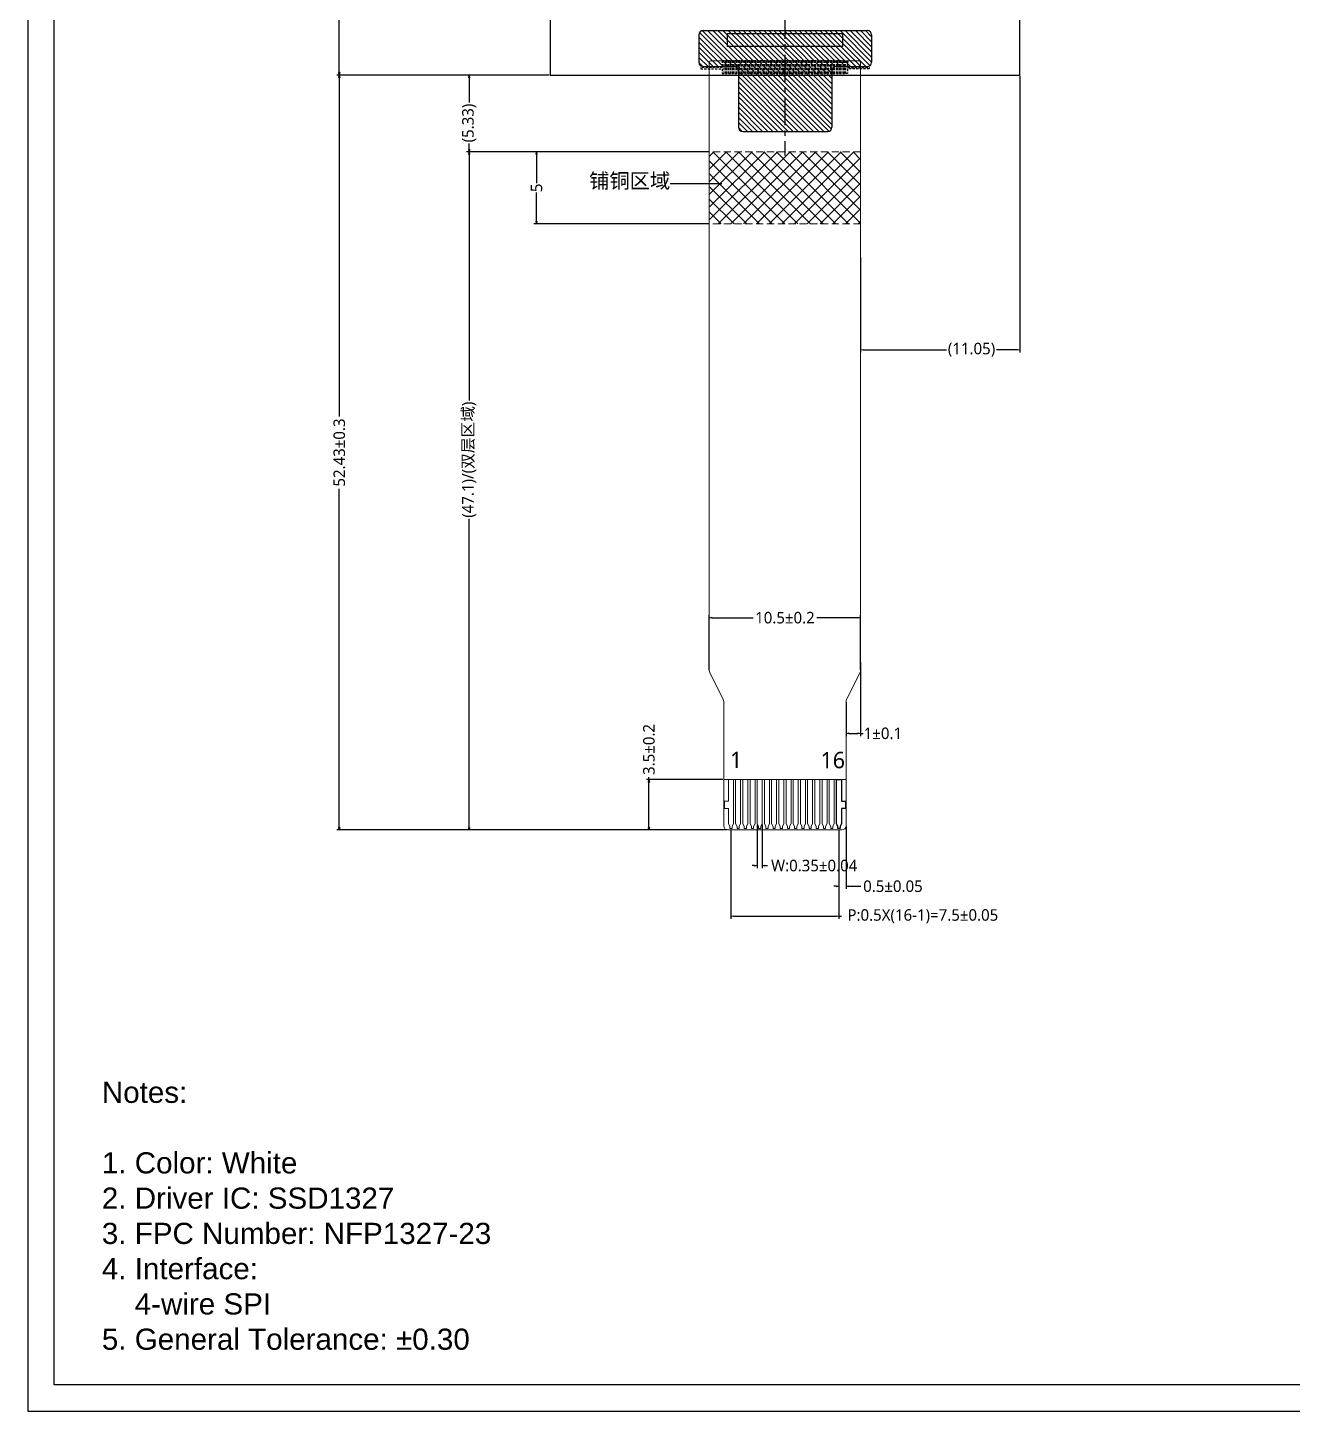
# Model space of a CAD drawing. Header units: inches. Extents: x -36 to 184, y -8 to 139.
# Drawn here: x -36.3 to 51.5, y -7.7 to 88.4 of the extents above; entities that cross this region are included whole.
import ezdxf

# ---------------------------------------------------------------- set-up
doc = ezdxf.new("R2010")
doc.units = ezdxf.units.IN
doc.header["$MEASUREMENT"] = 0
doc.linetypes.add('CENTER', pattern=[0.6, 0.375, -0.075, 0.075, -0.075])
doc.linetypes.add('DASHED', pattern=[0.75, 0.5, -0.25])
for name, color, linetype in [('BOM', 7, 'Continuous'), ('dim', 3, 'Continuous'), ('FPC', 30, 'Continuous'), ('Frame', 7, 'Continuous'), ('PANEL', 7, 'Continuous'), ('Tape', 2, 'Continuous'), ('TOP', 1, 'Continuous')]:
    doc.layers.add(name, color=color, linetype=linetype)
doc.styles.add('Arial', font='')
doc.styles.get("Standard").update_dxf_attribs({"font": 'isocp.shx', "bigfont": 'gbcbig.shx'})
doc.styles.get('Arial').set_extended_font_data('Microsoft YaHei')
doc.dimstyles.get("Standard").update_dxf_attribs({"dimtxt": 0.8, "dimasz": 0.18, "dimexe": 0.18, "dimexo": 0.0625, "dimgap": 0.09, "dimtad": 0, "dimzin": 0, "dimdsep": 46, "dimtxsty": 'Standard', "dimcen": 0.09, "dimclrd": 1, "dimclre": 1, "dimclrt": 1, "dimadec": 0, "dimazin": 0, "dimtfac": 1, "dimtofl": 0, "dimtmove": 0, "dimatfit": 3, "dimfxl": 1, "dimtolj": 1, "dimtzin": 0, "dimarcsym": 0})
doc.dimstyles.new('STANDARD$0', dxfattribs={"dimtxt": 1.5, "dimasz": 1.8, "dimexe": 0.5, "dimexo": 0.5, "dimgap": 0.2, "dimtad": 0, "dimzin": 9, "dimdsep": 46, "dimtxsty": 'Standard', "dimcen": 1.8, "dimclrd": 1, "dimclre": 1, "dimclrt": 1, "dimadec": 0, "dimazin": 0, "dimtfac": 1, "dimtmove": 0, "dimatfit": 1, "dimfxl": 0.5, "dimtolj": 1, "dimtzin": 0, "dimlwd": 5, "dimlwe": 5, "dimarcsym": 0})

# ---------------------------------------------------------------- blocks, each defined once
blk = doc.blocks.new('_ClosedBlank')
at = {"color": 0, "linetype": 'ByBlock', "lineweight": -2}
for p, q in [((-1, 0.17), (0, 0)), ((-1, 0.17), (-1, -0.17)), ((0, 0), (-1, -0.17))]:
    blk.add_line(p, q, dxfattribs=at)
blk = doc.blocks.new('*D11')
at = {"layer": 'DEFPOINTS', "color": 0, "transparency": 16777216}
for p in [(-0.063, 113.448), (-14.7, 85.148), (-0.063, 85.148)]:
    blk.add_point(p, dxfattribs=at)
at = {"layer": 'dim', "color": 4, "lineweight": -2, "transparency": 16777216}
for p, q in [((-0.125, 113.448), (-14.88, 113.448)), ((-14.7, 113.268), (-14.7, 100.837)), ((-14.7, 85.328), (-14.7, 95.759)), ((-0.125, 85.148), (-14.88, 85.148))]:
    blk.add_line(p, q, dxfattribs=at)
at = {"layer": 'dim', "color": 4, "lineweight": -2, "transparency": 16777216, "xscale": 0.18, "yscale": 0.18, "zscale": 0.18}
for p, rotation in [((-14.7, 113.448), 90), ((-14.7, 85.148), 270)]:
    blk.add_blockref('_ClosedBlank', p, dxfattribs=dict(at, rotation=rotation))
at = {"layer": 'dim', "color": 4, "transparency": 16777216, "insert": (-14.7, 98.298), "char_height": 0.8, "attachment_point": 5, "rotation": 90, "style": 'Arial'}
blk.add_mtext('\\A1;28.30%%P0.2', dxfattribs=at)
blk = doc.blocks.new('*D27')
at = {"layer": 'DEFPOINTS', "color": 0, "transparency": 16777216}
for p in [(32.537, 85.148), (21.487, 72.566), (21.487, 66.069)]:
    blk.add_point(p, dxfattribs=at)
at = {"layer": 'dim', "color": 4, "lineweight": -2, "transparency": 16777216}
for p, q in [((32.537, 85.086), (32.537, 65.889)), ((21.487, 72.503), (21.487, 65.889)), ((21.667, 66.069), (27.458, 66.069)), ((32.357, 66.069), (30.925, 66.069))]:
    blk.add_line(p, q, dxfattribs=at)
at = {"layer": 'dim', "color": 4, "lineweight": -2, "transparency": 16777216, "xscale": 0.18, "yscale": 0.18, "zscale": 0.18, "rotation": 180}
blk.add_blockref('_ClosedBlank', (21.487, 66.069), dxfattribs=at)
at = {"layer": 'dim', "color": 4, "lineweight": -2, "transparency": 16777216, "xscale": 0.18, "yscale": 0.18, "zscale": 0.18}
blk.add_blockref('_ClosedBlank', (32.537, 66.069), dxfattribs=at)
at = {"layer": 'dim', "color": 4, "transparency": 16777216, "insert": (29.192, 66.069), "char_height": 0.8, "attachment_point": 5, "style": 'Arial'}
blk.add_mtext('\\A1;(11.05)', dxfattribs=at)
blk = doc.blocks.new('*D37')
at = {"layer": 'DEFPOINTS', "color": 0, "transparency": 16777216}
for p in [(14.312, 33.168), (14.662, 33.168), (14.662, 30.242)]:
    blk.add_point(p, dxfattribs=at)
at = {"layer": 'dim', "color": 4, "lineweight": -2, "transparency": 16777216}
for p, q in [((14.312, 33.106), (14.312, 30.062)), ((14.662, 33.106), (14.662, 30.062)), ((14.132, 30.242), (13.952, 30.242)), ((14.842, 30.242), (15.022, 30.242))]:
    blk.add_line(p, q, dxfattribs=at)
at = {"layer": 'dim', "color": 4, "lineweight": -2, "transparency": 16777216, "xscale": 0.18, "yscale": 0.18, "zscale": 0.18}
blk.add_blockref('_ClosedBlank', (14.312, 30.242), dxfattribs=at)
at = {"layer": 'dim', "color": 4, "lineweight": -2, "transparency": 16777216, "xscale": 0.18, "yscale": 0.18, "zscale": 0.18, "rotation": 180}
blk.add_blockref('_ClosedBlank', (14.662, 30.242), dxfattribs=at)
at = {"layer": 'dim', "color": 4, "transparency": 16777216, "insert": (18.269, 30.242), "char_height": 0.8, "attachment_point": 5, "style": 'Arial'}
blk.add_mtext('\\A1;W:0.35%%p0.04', dxfattribs=at)
blk = doc.blocks.new('*D38')
at = {"layer": 'DEFPOINTS', "color": 0, "transparency": 16777216}
for p in [(12.487, 32.818), (19.987, 32.818), (19.987, 26.729)]:
    blk.add_point(p, dxfattribs=at)
at = {"layer": 'dim', "color": 4, "lineweight": -2, "transparency": 16777216}
for p, q in [((12.487, 32.756), (12.487, 26.549)), ((19.987, 32.756), (19.987, 26.549)), ((12.667, 26.729), (19.807, 26.729)), ((19.987, 26.729), (20.167, 26.729))]:
    blk.add_line(p, q, dxfattribs=at)
at = {"layer": 'dim', "color": 4, "lineweight": -2, "transparency": 16777216, "xscale": 0.18, "yscale": 0.18, "zscale": 0.18, "rotation": 180}
blk.add_blockref('_ClosedBlank', (12.487, 26.729), dxfattribs=at)
at = {"layer": 'dim', "color": 4, "lineweight": -2, "transparency": 16777216, "xscale": 0.18, "yscale": 0.18, "zscale": 0.18}
blk.add_blockref('_ClosedBlank', (19.987, 26.729), dxfattribs=at)
at = {"layer": 'dim', "color": 4, "transparency": 16777216, "insert": (25.81, 26.729), "char_height": 0.8, "attachment_point": 5, "style": 'Arial'}
blk.add_mtext('\\A1;P:0.5X(16-1)=7.5%%P0.05', dxfattribs=at)
blk = doc.blocks.new('*D33')
at = {"layer": 'DEFPOINTS', "color": 0, "transparency": 16777216}
for p in [(19.987, 32.756), (20.487, 33.018), (20.487, 28.809)]:
    blk.add_point(p, dxfattribs=at)
at = {"layer": 'dim', "color": 4, "lineweight": -2, "transparency": 16777216}
for p, q in [((19.987, 32.693), (19.987, 28.629)), ((20.487, 32.956), (20.487, 28.629)), ((19.807, 28.809), (19.627, 28.809)), ((20.667, 28.809), (21.511, 28.809))]:
    blk.add_line(p, q, dxfattribs=at)
at = {"layer": 'dim', "color": 4, "lineweight": -2, "transparency": 16777216, "xscale": 0.18, "yscale": 0.18, "zscale": 0.18}
blk.add_blockref('_ClosedBlank', (19.987, 28.809), dxfattribs=at)
at = {"layer": 'dim', "color": 4, "lineweight": -2, "transparency": 16777216, "xscale": 0.18, "yscale": 0.18, "zscale": 0.18, "rotation": 180}
blk.add_blockref('_ClosedBlank', (20.487, 28.809), dxfattribs=at)
at = {"layer": 'dim', "color": 4, "transparency": 16777216, "insert": (23.737, 28.809), "char_height": 0.8, "attachment_point": 5, "style": 'Arial'}
blk.add_mtext('\\A1;0.5%%p0.05', dxfattribs=at)
blk = doc.blocks.new('*D34')
at = {"layer": 'DEFPOINTS', "color": 0, "transparency": 16777216}
for p in [(10.703, 79.818), (-5.685, 32.718), (11.187, 32.718)]:
    blk.add_point(p, dxfattribs=at)
at = {"layer": 'dim', "color": 4, "lineweight": -2, "transparency": 16777216}
for p, q in [((10.64, 79.818), (-5.865, 79.818)), ((-5.685, 79.638), (-5.685, 62.556)), ((-5.685, 32.898), (-5.685, 54.321)), ((11.125, 32.718), (-5.865, 32.718))]:
    blk.add_line(p, q, dxfattribs=at)
at = {"layer": 'dim', "color": 4, "lineweight": -2, "transparency": 16777216, "xscale": 0.18, "yscale": 0.18, "zscale": 0.18}
for p, rotation in [((-5.685, 79.818), 90), ((-5.685, 32.718), 270)]:
    blk.add_blockref('_ClosedBlank', p, dxfattribs=dict(at, rotation=rotation))
at = {"layer": 'dim', "color": 4, "transparency": 16777216, "insert": (-5.685, 58.438), "char_height": 0.8, "attachment_point": 5, "rotation": 90, "style": 'Arial'}
blk.add_mtext('\\A1;(47.1)/(双层区域)', dxfattribs=at)
blk = doc.blocks.new('*D35')
at = {"layer": 'DEFPOINTS', "color": 0, "transparency": 16777216}
for p in [(-0.063, 85.148), (-5.685, 79.818), (10.703, 79.818)]:
    blk.add_point(p, dxfattribs=at)
at = {"layer": 'dim', "color": 4, "lineweight": -2, "transparency": 16777216}
for p, q in [((-0.125, 85.148), (-5.865, 85.148)), ((-5.685, 84.968), (-5.685, 83.241)), ((10.64, 79.818), (-5.865, 79.818)), ((-5.685, 79.998), (-5.685, 80.395))]:
    blk.add_line(p, q, dxfattribs=at)
at = {"layer": 'dim', "color": 4, "lineweight": -2, "transparency": 16777216, "xscale": 0.18, "yscale": 0.18, "zscale": 0.18}
for p, rotation in [((-5.685, 85.148), 90), ((-5.685, 79.818), 270)]:
    blk.add_blockref('_ClosedBlank', p, dxfattribs=dict(at, rotation=rotation))
at = {"layer": 'dim', "color": 4, "transparency": 16777216, "insert": (-5.685, 81.818), "char_height": 0.8, "attachment_point": 5, "rotation": 90, "style": 'Arial'}
blk.add_mtext('\\A1;(5.33)', dxfattribs=at)
blk = doc.blocks.new('*D39')
at = {"layer": 'DEFPOINTS', "color": 0, "transparency": 16777216}
for p in [(10.987, 79.818), (-1.01, 74.818), (10.987, 74.818)]:
    blk.add_point(p, dxfattribs=at)
at = {"layer": 'dim', "color": 4, "lineweight": -2, "transparency": 16777216}
for p, q in [((10.925, 79.818), (-1.19, 79.818)), ((-1.01, 79.638), (-1.01, 77.635)), ((-1.01, 74.998), (-1.01, 77.001)), ((10.925, 74.818), (-1.19, 74.818))]:
    blk.add_line(p, q, dxfattribs=at)
at = {"layer": 'dim', "color": 4, "lineweight": -2, "transparency": 16777216, "xscale": 0.18, "yscale": 0.18, "zscale": 0.18}
for p, rotation in [((-1.01, 79.818), 90), ((-1.01, 74.818), 270)]:
    blk.add_blockref('_ClosedBlank', p, dxfattribs=dict(at, rotation=rotation))
at = {"layer": 'dim', "color": 4, "transparency": 16777216, "insert": (-1.01, 77.318), "char_height": 0.8, "attachment_point": 5, "rotation": 90, "style": 'Arial'}
blk.add_mtext('\\A1;5', dxfattribs=at)
blk = doc.blocks.new('*D40')
at = {"layer": 'DEFPOINTS', "color": 0, "transparency": 16777216}
for p in [(-0.063, 85.148), (-14.7, 32.718), (12.287, 32.718)]:
    blk.add_point(p, dxfattribs=at)
at = {"layer": 'dim', "color": 4, "lineweight": -2, "transparency": 16777216}
for p, q in [((-0.125, 85.148), (-14.88, 85.148)), ((-14.7, 84.968), (-14.7, 61.447)), ((-14.7, 32.898), (-14.7, 56.42)), ((12.225, 32.718), (-14.88, 32.718))]:
    blk.add_line(p, q, dxfattribs=at)
at = {"layer": 'dim', "color": 4, "lineweight": -2, "transparency": 16777216, "xscale": 0.18, "yscale": 0.18, "zscale": 0.18}
for p, rotation in [((-14.7, 85.148), 90), ((-14.7, 32.718), 270)]:
    blk.add_blockref('_ClosedBlank', p, dxfattribs=dict(at, rotation=rotation))
at = {"layer": 'dim', "color": 4, "transparency": 16777216, "insert": (-14.7, 58.933), "char_height": 0.8, "attachment_point": 5, "rotation": 90, "style": 'Arial'}
blk.add_mtext('\\A1;52.43%%p0.3', dxfattribs=at)
blk = doc.blocks.new('*D41')
at = {"layer": 'DEFPOINTS', "color": 0, "transparency": 16777216}
for p in [(21.487, 47.458), (10.987, 43.789), (21.487, 43.789)]:
    blk.add_point(p, dxfattribs=at)
at = {"layer": 'dim', "color": 4, "lineweight": -2, "transparency": 16777216}
for p, q in [((10.987, 43.852), (10.987, 47.638)), ((11.167, 47.458), (14.033, 47.458)), ((21.307, 47.458), (18.442, 47.458)), ((21.487, 43.852), (21.487, 47.638))]:
    blk.add_line(p, q, dxfattribs=at)
at = {"layer": 'dim', "color": 4, "lineweight": -2, "transparency": 16777216, "xscale": 0.18, "yscale": 0.18, "zscale": 0.18, "rotation": 180}
blk.add_blockref('_ClosedBlank', (10.987, 47.458), dxfattribs=at)
at = {"layer": 'dim', "color": 4, "lineweight": -2, "transparency": 16777216, "xscale": 0.18, "yscale": 0.18, "zscale": 0.18}
blk.add_blockref('_ClosedBlank', (21.487, 47.458), dxfattribs=at)
at = {"layer": 'dim', "color": 4, "transparency": 16777216, "insert": (16.237, 47.458), "char_height": 0.8, "attachment_point": 5, "style": 'Arial'}
blk.add_mtext('\\A1;10.5%%p0.2', dxfattribs=at)
blk = doc.blocks.new('*D42')
at = {"layer": 'DEFPOINTS', "color": 0, "transparency": 16777216}
for p in [(21.487, 44.414), (20.487, 41.647), (21.487, 39.426)]:
    blk.add_point(p, dxfattribs=at)
at = {"layer": 'dim', "color": 4, "lineweight": -2, "transparency": 16777216}
for p, q in [((21.487, 44.352), (21.487, 39.246)), ((20.487, 41.585), (20.487, 39.246)), ((20.667, 39.426), (21.307, 39.426)), ((21.487, 39.426), (21.667, 39.426))]:
    blk.add_line(p, q, dxfattribs=at)
at = {"layer": 'dim', "color": 4, "lineweight": -2, "transparency": 16777216, "xscale": 0.18, "yscale": 0.18, "zscale": 0.18, "rotation": 180}
blk.add_blockref('_ClosedBlank', (20.487, 39.426), dxfattribs=at)
at = {"layer": 'dim', "color": 4, "lineweight": -2, "transparency": 16777216, "xscale": 0.18, "yscale": 0.18, "zscale": 0.18}
blk.add_blockref('_ClosedBlank', (21.487, 39.426), dxfattribs=at)
at = {"layer": 'dim', "color": 4, "transparency": 16777216, "insert": (23.04, 39.426), "char_height": 0.8, "attachment_point": 5, "style": 'Arial'}
blk.add_mtext('\\A1;1%%p0.1', dxfattribs=at)
blk = doc.blocks.new('*D36')
at = {"layer": 'DEFPOINTS', "color": 0, "transparency": 16777216}
for p in [(6.798, 36.218), (11.987, 36.218), (12.287, 32.718)]:
    blk.add_point(p, dxfattribs=at)
at = {"layer": 'dim', "color": 4, "lineweight": -2, "transparency": 16777216}
for p, q in [((11.925, 36.218), (6.618, 36.218)), ((6.798, 36.218), (6.798, 36.398)), ((6.798, 32.898), (6.798, 36.038)), ((12.225, 32.718), (6.618, 32.718))]:
    blk.add_line(p, q, dxfattribs=at)
at = {"layer": 'dim', "color": 4, "lineweight": -2, "transparency": 16777216, "xscale": 0.18, "yscale": 0.18, "zscale": 0.18}
for p, rotation in [((6.798, 36.218), 90), ((6.798, 32.718), 270)]:
    blk.add_blockref('_ClosedBlank', p, dxfattribs=dict(at, rotation=rotation))
at = {"layer": 'dim', "color": 4, "transparency": 16777216, "insert": (6.798, 38.311), "char_height": 0.8, "attachment_point": 5, "rotation": 90, "style": 'Arial'}
blk.add_mtext('\\A1;3.5%%p0.2', dxfattribs=at)

msp = doc.modelspace()

# ---------------------------------------------------------------- hatches: boundary and pattern name
at = {"layer": 'FPC', "lineweight": 5}
h = msp.add_hatch(dxfattribs=at)
h.set_pattern_fill('ANSI37', color=256, scale=5, style=0)
h.set_pattern_definition([(45, (199.5366, -26.2781), (-0.4419417, 0.4419417), []), (135, (199.5366, -26.2781), (-0.4419417, -0.4419417), [])])
h.paths.add_polyline_path([(10.987, 79.818), (10.987, 74.818), (21.487, 74.818), (21.487, 79.818)])
at = {"layer": 'Tape'}
h = msp.add_hatch(dxfattribs=at)
h.set_pattern_fill('ANSI31', color=6, scale=2, angle=270, style=0)
h.set_pattern_definition([(315, (149.7204, -24.8046), (0.1767767, 0.1767767), [])])
h.paths.add_polyline_path([(13.004, 85.435), (13.004, 81.535, 0.414214), (13.304, 81.235), (19.204, 81.235, 0.414214), (19.504, 81.535), (19.504, 85.435, -0.414214), (19.804, 85.735), (21.954, 85.735, 0.414214), (22.254, 86.035), (22.254, 87.935, 0.414214), (21.954, 88.235), (10.554, 88.235, 0.414214), (10.254, 87.935), (10.254, 86.035, 0.414214), (10.554, 85.735), (12.704, 85.735, -0.414214)])

# ---------------------------------------------------------------- linework, layer by layer
at = {"color": 1, "linetype": 'CENTER', "ltscale": 5}
msp.add_line((16.237, 116.55), (16.237, 79.574), dxfattribs=at)
at = {"layer": 'BOM', "color": 8}
msp.add_lwpolyline([(12.244, 88.048), (20.23, 88.048), (20.23, 87.126), (12.244, 87.126)], close=True, dxfattribs=at)
at = {"layer": 'FPC', "lineweight": 5}
for p, q in [((10.987, 43.789), (10.987, 85.998)), ((11.137, 86.148), (21.337, 86.148)), ((21.487, 85.998), (21.487, 43.789)), ((11.956, 41.782), (11.019, 43.655)), ((21.456, 43.655), (20.519, 41.782)), ((11.987, 33.018), (11.987, 41.647)), ((20.487, 41.647), (20.487, 33.018)), ((11.987, 36.218), (20.487, 36.218)), ((20.187, 32.718), (12.287, 32.718))]:
    msp.add_line(p, q, dxfattribs=at)
at = {"layer": 'FPC'}
msp.add_line((11.237, 85.148), (21.237, 85.148), dxfattribs=at)
at = {"layer": 'FPC', "linetype": 'DASHED', "lineweight": 5}
for points in [[(21.487, 79.818), (10.987, 79.818)], [(21.487, 74.818), (10.987, 74.818)]]:
    msp.add_lwpolyline(points, dxfattribs=at)
at = {"layer": 'FPC', "lineweight": 5}
for centre, radius, start, end in [((11.137, 85.998), 0.15, 90, 180), ((21.337, 85.998), 0.15, 360, 90), ((11.287, 43.789), 0.3, 180, 206.56505), ((21.187, 43.789), 0.3, 333.43495, 0), ((11.687, 41.647), 0.3, 0, 26.56505), ((20.787, 41.647), 0.3, 153.43495, 180), ((12.287, 33.018), 0.3, 180, 270), ((20.187, 33.018), 0.3, 270, 0)]:
    msp.add_arc(centre, radius, start, end, dxfattribs=at)
at = {"layer": 'Frame'}
for points in [[(184.078, 139.285), (-36.336, 139.285), (-36.336, -7.657), (184.078, -7.657)], [(182.241, -5.821), (-34.499, -5.821), (-34.499, 137.448), (182.241, 137.448)]]:
    msp.add_lwpolyline(points, close=True, dxfattribs=at)
at = {"layer": 'PANEL'}
msp.add_lwpolyline([(-0.063, 85.148), (32.537, 85.148), (32.537, 113.448), (-0.063, 113.448)], close=True, dxfattribs=at)
at = {"layer": 'Tape', "color": 6}
for p, q in [((10.254, 87.935), (10.254, 86.035)), ((10.554, 88.235), (21.954, 88.235)), ((22.254, 87.935), (22.254, 86.035)), ((10.554, 85.735), (12.704, 85.735)), ((19.804, 85.735), (21.954, 85.735)), ((13.004, 85.435), (13.004, 81.535)), ((19.504, 85.435), (19.504, 81.535)), ((13.304, 81.235), (19.204, 81.235))]:
    msp.add_line(p, q, dxfattribs=at)
for centre, start, end in [((10.554, 87.935), 90, 180), ((21.954, 87.935), 0, 90), ((10.554, 86.035), 180, 270), ((12.704, 85.435), 0, 90), ((19.804, 85.435), 90, 180), ((21.954, 86.035), 270, 0), ((13.304, 81.535), 180, 270), ((19.204, 81.535), 270, 0)]:
    msp.add_arc(centre, 0.3, start, end, dxfattribs=at)
at = {"layer": 'TOP', "linetype": 'DASHED', "ltscale": 0.3}
for points in [[(10.387, 85.676), (10.387, 85.576), (11.887, 85.576), (11.887, 85.248), (12.007, 85.248), (12.007, 86.148), (11.887, 86.148), (11.887, 85.676), (10.387, 85.676)], [(22.087, 85.676), (22.087, 85.576), (20.587, 85.576), (20.587, 85.248), (20.467, 85.248), (20.467, 86.148), (20.587, 86.148), (20.587, 85.676), (22.087, 85.676)]]:
    msp.add_lwpolyline(points, dxfattribs=at)
for points in [[(12.107, 85.248), (12.227, 85.248), (12.227, 86.148), (12.107, 86.148)], [(12.327, 85.248), (12.447, 85.248), (12.447, 86.148), (12.327, 86.148)], [(12.547, 85.248), (12.667, 85.248), (12.667, 86.148), (12.547, 86.148)], [(12.767, 85.248), (12.887, 85.248), (12.887, 86.148), (12.767, 86.148)], [(12.987, 85.248), (13.107, 85.248), (13.107, 86.148), (12.987, 86.148)], [(13.207, 85.248), (13.327, 85.248), (13.327, 86.148), (13.207, 86.148)], [(13.427, 85.248), (13.547, 85.248), (13.547, 86.148), (13.427, 86.148)], [(13.647, 85.248), (13.767, 85.248), (13.767, 86.148), (13.647, 86.148)], [(13.867, 85.248), (13.987, 85.248), (13.987, 86.148), (13.867, 86.148)], [(14.087, 85.248), (14.207, 85.248), (14.207, 86.148), (14.087, 86.148)], [(14.307, 85.248), (14.427, 85.248), (14.427, 86.148), (14.307, 86.148)], [(14.527, 85.248), (14.647, 85.248), (14.647, 86.148), (14.527, 86.148)], [(14.747, 85.248), (14.867, 85.248), (14.867, 86.148), (14.747, 86.148)], [(14.967, 85.248), (15.087, 85.248), (15.087, 86.148), (14.967, 86.148)], [(15.187, 85.248), (15.307, 85.248), (15.307, 86.148), (15.187, 86.148)], [(15.407, 85.248), (15.527, 85.248), (15.527, 86.148), (15.407, 86.148)], [(15.627, 85.248), (15.747, 85.248), (15.747, 86.148), (15.627, 86.148)], [(15.847, 85.248), (15.967, 85.248), (15.967, 86.148), (15.847, 86.148)], [(16.067, 85.248), (16.187, 85.248), (16.187, 86.148), (16.067, 86.148)], [(16.287, 85.248), (16.407, 85.248), (16.407, 86.148), (16.287, 86.148)], [(16.507, 85.248), (16.627, 85.248), (16.627, 86.148), (16.507, 86.148)], [(16.727, 85.248), (16.847, 85.248), (16.847, 86.148), (16.727, 86.148)], [(16.947, 85.248), (17.067, 85.248), (17.067, 86.148), (16.947, 86.148)], [(17.167, 85.248), (17.287, 85.248), (17.287, 86.148), (17.167, 86.148)], [(17.387, 85.248), (17.507, 85.248), (17.507, 86.148), (17.387, 86.148)], [(17.607, 85.248), (17.727, 85.248), (17.727, 86.148), (17.607, 86.148)], [(17.827, 85.248), (17.947, 85.248), (17.947, 86.148), (17.827, 86.148)], [(18.047, 85.248), (18.167, 85.248), (18.167, 86.148), (18.047, 86.148)], [(18.267, 85.248), (18.387, 85.248), (18.387, 86.148), (18.267, 86.148)], [(18.487, 85.248), (18.607, 85.248), (18.607, 86.148), (18.487, 86.148)], [(18.707, 85.248), (18.827, 85.248), (18.827, 86.148), (18.707, 86.148)], [(18.927, 85.248), (19.047, 85.248), (19.047, 86.148), (18.927, 86.148)], [(19.147, 85.248), (19.267, 85.248), (19.267, 86.148), (19.147, 86.148)], [(19.367, 85.248), (19.487, 85.248), (19.487, 86.148), (19.367, 86.148)], [(19.587, 85.248), (19.707, 85.248), (19.707, 86.148), (19.587, 86.148)], [(19.807, 85.248), (19.927, 85.248), (19.927, 86.148), (19.807, 86.148)], [(20.027, 85.248), (20.147, 85.248), (20.147, 86.148), (20.027, 86.148)], [(20.247, 85.248), (20.367, 85.248), (20.367, 86.148), (20.247, 86.148)]]:
    msp.add_lwpolyline(points, close=True, dxfattribs=at)
at = {"layer": 'TOP', "color": 2, "lineweight": 5}
for points in [[(12.312, 34.218), (12.312, 33.168), (12.412, 32.968), (12.412, 32.818), (12.562, 32.818), (12.562, 32.968), (12.662, 33.168), (12.662, 36.218), (12.312, 36.218), (12.312, 34.718), (12.037, 34.718), (12.037, 34.218)], [(13.062, 32.818), (13.062, 32.968), (13.162, 33.168), (13.162, 36.218), (12.812, 36.218), (12.812, 33.168), (12.912, 32.968), (12.912, 32.818)], [(13.562, 32.818), (13.562, 32.968), (13.662, 33.168), (13.662, 36.218), (13.312, 36.218), (13.312, 33.168), (13.412, 32.968), (13.412, 32.818)], [(14.062, 32.818), (14.062, 32.968), (14.162, 33.168), (14.162, 36.218), (13.812, 36.218), (13.812, 33.168), (13.912, 32.968), (13.912, 32.818)], [(14.562, 32.818), (14.562, 32.968), (14.662, 33.168), (14.662, 36.218), (14.312, 36.218), (14.312, 33.168), (14.412, 32.968), (14.412, 32.818)], [(15.062, 32.818), (15.062, 32.968), (15.162, 33.168), (15.162, 36.218), (14.812, 36.218), (14.812, 33.168), (14.912, 32.968), (14.912, 32.818)], [(15.562, 32.818), (15.562, 32.968), (15.662, 33.168), (15.662, 36.218), (15.312, 36.218), (15.312, 33.168), (15.412, 32.968), (15.412, 32.818)], [(16.062, 32.818), (16.062, 32.968), (16.162, 33.168), (16.162, 36.218), (15.812, 36.218), (15.812, 33.168), (15.912, 32.968), (15.912, 32.818)], [(16.562, 32.818), (16.562, 32.968), (16.662, 33.168), (16.662, 36.218), (16.312, 36.218), (16.312, 33.168), (16.412, 32.968), (16.412, 32.818)], [(17.062, 32.818), (17.062, 32.968), (17.162, 33.168), (17.162, 36.218), (16.812, 36.218), (16.812, 33.168), (16.912, 32.968), (16.912, 32.818)], [(17.562, 32.818), (17.562, 32.968), (17.662, 33.168), (17.662, 36.218), (17.312, 36.218), (17.312, 33.168), (17.412, 32.968), (17.412, 32.818)], [(18.062, 32.818), (18.062, 32.968), (18.162, 33.168), (18.162, 36.218), (17.812, 36.218), (17.812, 33.168), (17.912, 32.968), (17.912, 32.818)], [(18.562, 32.818), (18.562, 32.968), (18.662, 33.168), (18.662, 36.218), (18.312, 36.218), (18.312, 33.168), (18.412, 32.968), (18.412, 32.818)], [(19.062, 32.818), (19.062, 32.968), (19.162, 33.168), (19.162, 36.218), (18.812, 36.218), (18.812, 33.168), (18.912, 32.968), (18.912, 32.818)], [(19.562, 32.818), (19.562, 32.968), (19.662, 33.168), (19.662, 36.218), (19.312, 36.218), (19.312, 33.168), (19.412, 32.968), (19.412, 32.818)]]:
    msp.add_lwpolyline(points, close=True, dxfattribs=at)
at = {"layer": 'TOP', "color": 2}
msp.add_lwpolyline([(20.162, 34.218), (20.162, 33.168), (20.062, 32.968), (20.062, 32.818), (19.912, 32.818), (19.912, 32.968), (19.812, 33.168), (19.812, 36.218), (20.162, 36.218), (20.162, 34.718), (20.437, 34.718), (20.437, 34.218)], close=True, dxfattribs=at)

# ---------------------------------------------------------------- texts
at = {"lineweight": 5, "attachment_point": 1, "style": 'Arial'}
for s, insert, char_height, width in [('铺铜区域', (2.646, 78.323), 1.0312, 8.26758), ('1', (12.425, 38.159), 1.139, 0.14311), ('16', (18.711, 38.143), 1.1388, 0.14311)]:
    msp.add_mtext(s, dxfattribs=dict(at, insert=insert, char_height=char_height, width=width))
at = {"insert": (-31.186, 15.234), "char_height": 1.469424, "attachment_point": 1}
msp.add_mtext('{\\fArial|b0|i0|c0|p34;Notes:\\fArial|b0|i0|c134|p34;\\P\\P\\fArial|b0|i0|c0|p34;1.\\fArial|b0|i0|c134|p34; \\fArial|b0|i0|c0|p34;Color:\\fArial|b0|i0|c134|p34; \\fArial|b0|i0|c0|p34;White\\fArial|b0|i0|c134|p34;\\P\\fArial|b0|i0|c0|p34;2.\\fArial|b0|i0|c134|p34; \\fArial|b0|i0|c0|p34;Driver\\fArial|b0|i0|c134|p34; \\fArial|b0|i0|c0|p34;IC:\\fArial|b0|i0|c134|p34; \\fArial|b0|i0|c0|p34;SSD1327\\fArial|b0|i0|c134|p34;\\P\\fArial|b0|i0|c0|p34;3.\\fArial|b0|i0|c134|p34; \\fArial|b0|i0|c0|p34;FPC\\fArial|b0|i0|c134|p34; \\fArial|b0|i0|c0|p34;Number:\\fArial|b0|i0|c134|p34; \\fArial|b0|i0|c0|p34;NFP1327-23\\fArial|b0|i0|c134|p34;\\P\\fArial|b0|i0|c0|p34;4.\\fArial|b0|i0|c134|p34; \\fArial|b0|i0|c0|p34;Interface:\\fArial|b0|i0|c134|p34;\\P\\fArial|b0|i0|c186|p34;    4-wire SPI\\fArial|b0|i0|c134|p34;\\P\\fArial|b0|i0|c0|p34;5.\\fArial|b0|i0|c134|p34; \\fArial|b0|i0|c0|p34;General\\fArial|b0|i0|c134|p34; \\fArial|b0|i0|c0|p34;Tolerance:\\fArial|b0|i0|c134|p34; \\fArial|b0|i0|c0|p34;±0.30}', dxfattribs=at)

# ---------------------------------------------------------------- dimensions: what is measured, and where the dimension line sits
at = {"layer": 'dim'}
for base, p1, p2, text, dimstyle, override, picture, middle in [((-14.7, 85.148), (-0.063, 113.448), (-0.063, 85.148), '<>%%P0.2', 'Standard', {"dimtxsty": 'Arial', "dimblk1": 'ClosedBlank', "dimblk2": 'ClosedBlank', "dimsah": 1, "dimclrd": 4, "dimclre": 4, "dimclrt": 4}, '*D11', (-14.7, 98.298)), ((-5.685, 79.818), (-0.063, 85.148), (10.703, 79.818), '(<>)', 'STANDARD$0', {"dimtxt": 0.8, "dimasz": 0.18, "dimexe": 0.18, "dimexo": 0.0625, "dimgap": 0.09, "dimzin": 8, "dimtxsty": 'Arial', "dimblk1": 'ClosedBlank', "dimblk2": 'ClosedBlank', "dimsah": 1, "dimcen": 0.09, "dimclrd": 4, "dimclre": 4, "dimclrt": 4, "dimtofl": 0, "dimatfit": 3, "dimfxl": 1, "dimlwd": 65534, "dimlwe": 65534}, '*D35', (-5.685, 81.818)), ((-5.685, 32.718), (10.703, 79.818), (11.187, 32.718), '(<>)/(双层区域)', 'STANDARD$0', {"dimtxt": 0.8, "dimasz": 0.18, "dimexe": 0.18, "dimexo": 0.0625, "dimgap": 0.09, "dimzin": 8, "dimtxsty": 'Arial', "dimblk1": 'ClosedBlank', "dimblk2": 'ClosedBlank', "dimsah": 1, "dimcen": 0.09, "dimclrd": 4, "dimclre": 4, "dimclrt": 4, "dimtofl": 0, "dimatfit": 3, "dimfxl": 1, "dimlwd": 65534, "dimlwe": 65534}, '*D34', (-5.685, 58.438))]:
    dim = msp.add_linear_dim(base=base, p1=p1, p2=p2, angle=90, text=text, dimstyle=dimstyle, override=override, dxfattribs=at)
    dim.commit()
    dim.dimension.update_dxf_attribs({"geometry": picture, "text_midpoint": middle, "dimtype": 160})
for base, p1, p2, text, override, picture, middle in [((-14.7, 32.718), (-0.063, 85.148), (12.287, 32.718), '<>%%p0.3', {"dimtxt": 0.8, "dimasz": 0.18, "dimexe": 0.18, "dimexo": 0.0625, "dimgap": 0.09, "dimzin": 0, "dimtxsty": 'Arial', "dimblk1": 'ClosedBlank', "dimblk2": 'ClosedBlank', "dimsah": 1, "dimcen": 0.09, "dimclrd": 4, "dimclre": 4, "dimclrt": 4, "dimtofl": 0, "dimatfit": 3, "dimfxl": 1, "dimlwd": 65534, "dimlwe": 65534}, '*D40', (-14.7, 58.933)), ((6.798, 36.218), (12.287, 32.718), (11.987, 36.218), '<>%%p0.2', {"dimtxt": 0.8, "dimasz": 0.18, "dimexe": 0.18, "dimexo": 0.0625, "dimgap": 0.09, "dimzin": 8, "dimtxsty": 'Arial', "dimblk1": 'ClosedBlank', "dimblk2": 'ClosedBlank', "dimsah": 1, "dimcen": 0.09, "dimclrd": 4, "dimclre": 4, "dimclrt": 4, "dimtofl": 0, "dimatfit": 3, "dimfxl": 1, "dimlwd": 65534, "dimlwe": 65534}, '*D36', (6.798, 38.311))]:
    dim = msp.add_linear_dim(base=base, p1=p1, p2=p2, angle=90, text=text, dimstyle='STANDARD$0', override=override, dxfattribs=at)
    dim.commit()
    dim.dimension.update_dxf_attribs({"geometry": picture, "text_midpoint": middle})
for base, p1, p2, text, override, picture, middle in [((21.487, 66.069), (32.537, 85.148), (21.487, 72.566), '(<>)', {"dimtxt": 0.8, "dimasz": 0.18, "dimexe": 0.18, "dimexo": 0.0625, "dimgap": 0.09, "dimzin": 0, "dimtxsty": 'Arial', "dimblk1": 'ClosedBlank', "dimblk2": 'ClosedBlank', "dimsah": 1, "dimcen": 0.09, "dimclrd": 4, "dimclre": 4, "dimclrt": 4, "dimtofl": 0, "dimatfit": 3, "dimfxl": 1, "dimlwd": 65534, "dimlwe": 65534}, '*D27', (29.192, 66.069)), ((21.487, 47.458), (10.987, 43.789), (21.487, 43.789), '<>%%p0.2', {"dimtxt": 0.8, "dimasz": 0.18, "dimexe": 0.18, "dimexo": 0.0625, "dimgap": 0.09, "dimzin": 8, "dimtxsty": 'Arial', "dimblk1": 'ClosedBlank', "dimblk2": 'ClosedBlank', "dimsah": 1, "dimcen": 0.09, "dimclrd": 4, "dimclre": 4, "dimclrt": 4, "dimtofl": 0, "dimatfit": 3, "dimfxl": 1, "dimlwd": 65534, "dimlwe": 65534}, '*D41', (16.237, 47.458)), ((19.987, 26.729), (12.487, 32.818), (19.987, 32.818), 'P:0.5X(16-1)=<>%%P0.05', {"dimtxt": 0.8, "dimasz": 0.18, "dimexe": 0.18, "dimexo": 0.0625, "dimgap": 0.09, "dimzin": 8, "dimtxsty": 'Arial', "dimblk1": 'ClosedBlank', "dimblk2": 'ClosedBlank', "dimsah": 1, "dimcen": 0.09, "dimclrd": 4, "dimclre": 4, "dimclrt": 4, "dimtofl": 0, "dimatfit": 3, "dimfxl": 1, "dimlwd": 65534, "dimlwe": 65534}, '*D38', (25.81, 26.729)), ((14.662, 30.242), (14.312, 33.168), (14.662, 33.168), 'W:<>%%p0.04', {"dimtxt": 0.8, "dimasz": 0.18, "dimexe": 0.18, "dimexo": 0.0625, "dimgap": 0.09, "dimzin": 8, "dimtxsty": 'Arial', "dimblk1": 'ClosedBlank', "dimblk2": 'ClosedBlank', "dimsah": 1, "dimcen": 0.09, "dimclrd": 4, "dimclre": 4, "dimclrt": 4, "dimtofl": 0, "dimatfit": 3, "dimfxl": 1, "dimlwd": 65534, "dimlwe": 65534}, '*D37', (18.269, 30.242)), ((20.487, 28.809), (19.987, 32.756), (20.487, 33.018), '<>%%p0.05', {"dimtxt": 0.8, "dimasz": 0.18, "dimexe": 0.18, "dimexo": 0.0625, "dimgap": 0.09, "dimzin": 8, "dimtxsty": 'Arial', "dimblk1": 'ClosedBlank', "dimblk2": 'ClosedBlank', "dimsah": 1, "dimcen": 0.09, "dimclrd": 4, "dimclre": 4, "dimclrt": 4, "dimtofl": 0, "dimatfit": 3, "dimfxl": 1, "dimlwd": 65534, "dimlwe": 65534}, '*D33', (23.737, 28.809))]:
    dim = msp.add_linear_dim(base=base, p1=p1, p2=p2, text=text, dimstyle='STANDARD$0', override=override, dxfattribs=at)
    dim.commit()
    dim.dimension.update_dxf_attribs({"geometry": picture, "text_midpoint": middle, "dimtype": 160})
dim = msp.add_linear_dim(base=(-1.01, 74.818), p1=(10.987, 79.818), p2=(10.987, 74.818), angle=90, dimstyle='STANDARD$0', override={"dimtxt": 0.8, "dimasz": 0.18, "dimexe": 0.18, "dimexo": 0.0625, "dimgap": 0.09, "dimzin": 8, "dimtxsty": 'Arial', "dimblk1": 'ClosedBlank', "dimblk2": 'ClosedBlank', "dimsah": 1, "dimcen": 0.09, "dimclrd": 4, "dimclre": 4, "dimclrt": 4, "dimtofl": 0, "dimatfit": 3, "dimfxl": 1, "dimlwd": 65534, "dimlwe": 65534}, dxfattribs=at)
dim.commit()
dim.dimension.update_dxf_attribs({"geometry": '*D39', "text_midpoint": (-1.01, 77.318), "dimtype": 160})
dim = msp.add_linear_dim(base=(21.487, 39.426), p1=(20.487, 41.647), p2=(21.487, 44.414), text='<>%%p0.1', dimstyle='STANDARD$0', override={"dimtxt": 0.8, "dimasz": 0.18, "dimexe": 0.18, "dimexo": 0.0625, "dimgap": 0.09, "dimzin": 8, "dimtxsty": 'Arial', "dimblk1": 'ClosedBlank', "dimblk2": 'ClosedBlank', "dimsah": 1, "dimcen": 0.09, "dimclrd": 4, "dimclre": 4, "dimclrt": 4, "dimtofl": 0, "dimatfit": 3, "dimfxl": 1, "dimlwd": 65534, "dimlwe": 65534}, dxfattribs=at)
dim.commit()
dim.dimension.update_dxf_attribs({"geometry": '*D42', "text_midpoint": (23.04, 39.426)})

# ---------------------------------------------------------------- leaders
msp.add_leader([(11.85, 77.602), (8.265, 77.602)], dimstyle='Standard', override={"dimzin": 8, "dimtxsty": 'Arial', "dimclrd": 4, "dimclre": 4, "dimclrt": 4}, dxfattribs=at)

doc.saveas('drawing.dxf')
